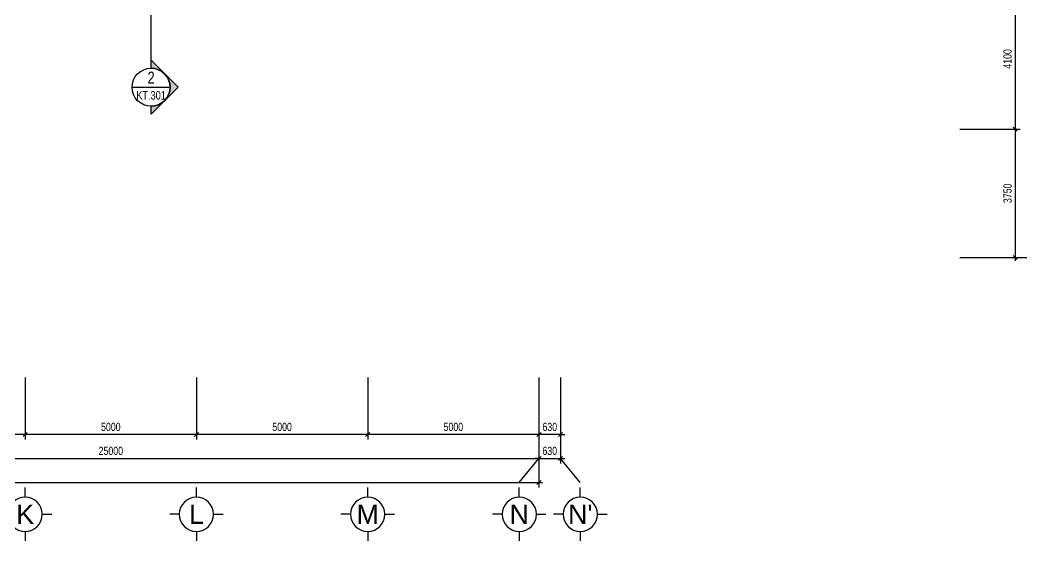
# Model space of a CAD drawing. Header units: millimetres. Extents: x -9574 to 115615, y -25569 to 161230.
# Drawn here: x 50510 to 79760, y -19276 to -4064 of the extents above; entities that cross this region are included whole.
import ezdxf
from ezdxf.enums import TextEntityAlignment as Align

# ---------------------------------------------------------------- set-up
doc = ezdxf.new("R2010")
doc.units = ezdxf.units.MM
for name, color, linetype in [('$1$KICHTHUOC', 2, 'Continuous'), ('DAUCAT$0$GHICHU', 6, 'Continuous'), ('luoi  H3$0$DIM100', 9, 'Continuous'), ('luoi  H3$0$GHICHU', 40, 'Continuous'), ('luoi  H3$0$KH TRUC100', 7, 'Continuous')]:
    doc.layers.add(name, color=color, linetype=linetype)
doc.styles.add('DAUCAT$0$Tahoma', font='tahoma_1.ttf')
doc.styles.add('DAUCAT$0$VSIMPLEX.SHX', font='VSIMPLEX.SHX', dxfattribs={"width": 0.8})
doc.styles.add('luoi  H3$0$VHELVEN', font='vhelven_0.ttf')
doc.styles.add('luoi  H3$0$VSIMPLEX.SHX', font='VSIMPLEX.SHX', dxfattribs={"width": 0.8})
doc.dimstyles.new('luoi  H3$0$100', dxfattribs={"dimscale": 0, "dimtxt": 240, "dimasz": 120, "dimexe": 150, "dimexo": 300, "dimgap": 100, "dimtad": 1, "dimdec": 0, "dimzin": 0, "dimdsep": 46, "dimtxsty": 'luoi  H3$0$VSIMPLEX.SHX', "dimblk1": 'luoi  H3$0$_OBLIQUE', "dimblk2": 'luoi  H3$0$_OBLIQUE', "dimsah": 1, "dimcen": 0, "dimdle": 100, "dimclrd": 2, "dimclre": 2, "dimclrt": 4, "dimadec": 0, "dimazin": 0, "dimtfac": 1, "dimtdec": 0, "dimtix": 1, "dimtmove": 2, "dimatfit": 3, "dimfxl": 0, "dimtolj": 1, "dimtzin": 0, "dimlwd": -1, "dimlwe": -1, "dimarcsym": 0})

# ---------------------------------------------------------------- blocks, each defined once
blk = doc.blocks.new('luoi  H3$0$_OBLIQUE')
at = {"color": 0, "linetype": 'ByBlock'}
blk.add_line((-0.5, -0.5), (0.5, 0.5), dxfattribs=at)
blk = doc.blocks.new('*D56')
at = {"layer": 'DEFPOINTS', "color": 0, "ltscale": 2}
for p in [(65660, -14207), (66290, -14207), (65660, -16166)]:
    blk.add_point(p, dxfattribs=at)
at = {"layer": 'luoi  H3$0$DIM100', "color": 2, "ltscale": 2}
for p, q in [((65660, -14507), (65660, -16316)), ((66290, -14507), (66290, -16316)), ((65660, -16166), (65540, -16166)), ((66290, -16166), (65660, -16166)), ((66290, -16166), (66410, -16166))]:
    blk.add_line(p, q, dxfattribs=at)
at = {"layer": 'luoi  H3$0$DIM100', "color": 2, "ltscale": 2, "xscale": 120, "yscale": 120, "zscale": 120}
blk.add_blockref('luoi  H3$0$_OBLIQUE', (65660, -16166), dxfattribs=at)
at = {"layer": 'luoi  H3$0$DIM100', "color": 2, "ltscale": 2, "xscale": 120, "yscale": 120, "zscale": 120, "rotation": 180}
blk.add_blockref('luoi  H3$0$_OBLIQUE', (66290, -16166), dxfattribs=at)
at = {"layer": 'luoi  H3$0$DIM100', "color": 4, "ltscale": 2, "insert": (65975, -15946), "char_height": 240, "attachment_point": 5, "style": 'luoi  H3$0$VSIMPLEX.SHX'}
blk.add_mtext('\\A1;630', dxfattribs=at)
blk = doc.blocks.new('*D57')
at = {"layer": 'DEFPOINTS', "color": 0, "ltscale": 2}
for p in [(60660, -14207), (65660, -14207), (60660, -16166)]:
    blk.add_point(p, dxfattribs=at)
at = {"layer": 'luoi  H3$0$DIM100', "color": 2, "ltscale": 2}
for p, q in [((60660, -14507), (60660, -16316)), ((65660, -14507), (65660, -16316)), ((65760, -16166), (60560, -16166))]:
    blk.add_line(p, q, dxfattribs=at)
at = {"layer": 'luoi  H3$0$DIM100', "color": 2, "ltscale": 2, "xscale": 120, "yscale": 120, "zscale": 120, "rotation": 180}
blk.add_blockref('luoi  H3$0$_OBLIQUE', (60660, -16166), dxfattribs=at)
at = {"layer": 'luoi  H3$0$DIM100', "color": 2, "ltscale": 2, "xscale": 120, "yscale": 120, "zscale": 120}
blk.add_blockref('luoi  H3$0$_OBLIQUE', (65660, -16166), dxfattribs=at)
at = {"layer": 'luoi  H3$0$DIM100', "color": 4, "ltscale": 2, "insert": (63160, -15946), "char_height": 240, "attachment_point": 5, "style": 'luoi  H3$0$VSIMPLEX.SHX'}
blk.add_mtext('\\A1;5000', dxfattribs=at)
blk = doc.blocks.new('*D58')
at = {"layer": 'DEFPOINTS', "color": 0, "ltscale": 2}
for p in [(55660, -14207), (60660, -14207), (55660, -16166)]:
    blk.add_point(p, dxfattribs=at)
at = {"layer": 'luoi  H3$0$DIM100', "color": 2, "ltscale": 2}
for p, q in [((55660, -14507), (55660, -16316)), ((60660, -14507), (60660, -16316)), ((60760, -16166), (55560, -16166))]:
    blk.add_line(p, q, dxfattribs=at)
at = {"layer": 'luoi  H3$0$DIM100', "color": 2, "ltscale": 2, "xscale": 120, "yscale": 120, "zscale": 120, "rotation": 180}
blk.add_blockref('luoi  H3$0$_OBLIQUE', (55660, -16166), dxfattribs=at)
at = {"layer": 'luoi  H3$0$DIM100', "color": 2, "ltscale": 2, "xscale": 120, "yscale": 120, "zscale": 120}
blk.add_blockref('luoi  H3$0$_OBLIQUE', (60660, -16166), dxfattribs=at)
at = {"layer": 'luoi  H3$0$DIM100', "color": 4, "ltscale": 2, "insert": (58160, -15946), "char_height": 240, "attachment_point": 5, "style": 'luoi  H3$0$VSIMPLEX.SHX'}
blk.add_mtext('\\A1;5000', dxfattribs=at)
blk = doc.blocks.new('*D59')
at = {"layer": 'DEFPOINTS', "color": 0, "ltscale": 2}
for p in [(50660, -14207), (55660, -14207), (50660, -16166)]:
    blk.add_point(p, dxfattribs=at)
at = {"layer": 'luoi  H3$0$DIM100', "color": 2, "ltscale": 2}
for p, q in [((50660, -14507), (50660, -16316)), ((55660, -14507), (55660, -16316)), ((55760, -16166), (50560, -16166))]:
    blk.add_line(p, q, dxfattribs=at)
at = {"layer": 'luoi  H3$0$DIM100', "color": 2, "ltscale": 2, "xscale": 120, "yscale": 120, "zscale": 120, "rotation": 180}
blk.add_blockref('luoi  H3$0$_OBLIQUE', (50660, -16166), dxfattribs=at)
at = {"layer": 'luoi  H3$0$DIM100', "color": 2, "ltscale": 2, "xscale": 120, "yscale": 120, "zscale": 120}
blk.add_blockref('luoi  H3$0$_OBLIQUE', (55660, -16166), dxfattribs=at)
at = {"layer": 'luoi  H3$0$DIM100', "color": 4, "ltscale": 2, "insert": (53160, -15946), "char_height": 240, "attachment_point": 5, "style": 'luoi  H3$0$VSIMPLEX.SHX'}
blk.add_mtext('\\A1;5000', dxfattribs=at)
blk = doc.blocks.new('*D60')
at = {"layer": 'DEFPOINTS', "color": 0, "ltscale": 2}
for p in [(45660, -14207), (50660, -14207), (45660, -16166)]:
    blk.add_point(p, dxfattribs=at)
at = {"layer": 'luoi  H3$0$DIM100', "color": 2, "ltscale": 2}
for p, q in [((45660, -14507), (45660, -16316)), ((50660, -14507), (50660, -16316)), ((50760, -16166), (45560, -16166))]:
    blk.add_line(p, q, dxfattribs=at)
at = {"layer": 'luoi  H3$0$DIM100', "color": 2, "ltscale": 2, "xscale": 120, "yscale": 120, "zscale": 120, "rotation": 180}
blk.add_blockref('luoi  H3$0$_OBLIQUE', (45660, -16166), dxfattribs=at)
at = {"layer": 'luoi  H3$0$DIM100', "color": 2, "ltscale": 2, "xscale": 120, "yscale": 120, "zscale": 120}
blk.add_blockref('luoi  H3$0$_OBLIQUE', (50660, -16166), dxfattribs=at)
at = {"layer": 'luoi  H3$0$DIM100', "color": 4, "ltscale": 2, "insert": (48160, -15946), "char_height": 240, "attachment_point": 5, "style": 'luoi  H3$0$VSIMPLEX.SHX'}
blk.add_mtext('\\A1;5000', dxfattribs=at)
blk = doc.blocks.new('*D75')
at = {"layer": 'DEFPOINTS', "color": 0, "ltscale": 2}
for p in [(40660, -14207), (65660, -14207), (65660, -16866)]:
    blk.add_point(p, dxfattribs=at)
at = {"layer": 'luoi  H3$0$DIM100', "color": 2, "ltscale": 2}
for p, q in [((40660, -14507), (40660, -17016)), ((65660, -14507), (65660, -17016)), ((40560, -16866), (65760, -16866))]:
    blk.add_line(p, q, dxfattribs=at)
at = {"layer": 'luoi  H3$0$DIM100', "color": 2, "ltscale": 2, "xscale": 120, "yscale": 120, "zscale": 120, "rotation": 180}
blk.add_blockref('luoi  H3$0$_OBLIQUE', (40660, -16866), dxfattribs=at)
at = {"layer": 'luoi  H3$0$DIM100', "color": 2, "ltscale": 2, "xscale": 120, "yscale": 120, "zscale": 120}
blk.add_blockref('luoi  H3$0$_OBLIQUE', (65660, -16866), dxfattribs=at)
at = {"layer": 'luoi  H3$0$DIM100', "color": 4, "ltscale": 2, "insert": (53160, -16646), "char_height": 240, "attachment_point": 5, "style": 'luoi  H3$0$VSIMPLEX.SHX'}
blk.add_mtext('\\A1;25000', dxfattribs=at)
blk = doc.blocks.new('*D76')
at = {"layer": 'DEFPOINTS', "color": 0, "ltscale": 2}
for p in [(65660, -14207), (66290, -14207), (66290, -16866)]:
    blk.add_point(p, dxfattribs=at)
at = {"layer": 'luoi  H3$0$DIM100', "color": 2, "ltscale": 2}
for p, q in [((65660, -14507), (65660, -17016)), ((66290, -14507), (66290, -17016)), ((65660, -16866), (65540, -16866)), ((65660, -16866), (66290, -16866)), ((66290, -16866), (66410, -16866))]:
    blk.add_line(p, q, dxfattribs=at)
at = {"layer": 'luoi  H3$0$DIM100', "color": 2, "ltscale": 2, "xscale": 120, "yscale": 120, "zscale": 120}
blk.add_blockref('luoi  H3$0$_OBLIQUE', (65660, -16866), dxfattribs=at)
at = {"layer": 'luoi  H3$0$DIM100', "color": 2, "ltscale": 2, "xscale": 120, "yscale": 120, "zscale": 120, "rotation": 180}
blk.add_blockref('luoi  H3$0$_OBLIQUE', (66290, -16866), dxfattribs=at)
at = {"layer": 'luoi  H3$0$DIM100', "color": 4, "ltscale": 2, "insert": (65975, -16646), "char_height": 240, "attachment_point": 5, "style": 'luoi  H3$0$VSIMPLEX.SHX'}
blk.add_mtext('\\A1;630', dxfattribs=at)
blk = doc.blocks.new('*D77')
at = {"layer": 'DEFPOINTS', "color": 0, "ltscale": 2}
for p in [(0, -14207), (65660, -14207), (65660, -17566)]:
    blk.add_point(p, dxfattribs=at)
at = {"layer": 'luoi  H3$0$DIM100', "color": 2, "ltscale": 2}
for p, q in [((0, -14507), (0, -17716)), ((65660, -14507), (65660, -17716)), ((-100, -17566), (65760, -17566))]:
    blk.add_line(p, q, dxfattribs=at)
at = {"layer": 'luoi  H3$0$DIM100', "color": 2, "ltscale": 2, "xscale": 120, "yscale": 120, "zscale": 120, "rotation": 180}
blk.add_blockref('luoi  H3$0$_OBLIQUE', (0, -17566), dxfattribs=at)
at = {"layer": 'luoi  H3$0$DIM100', "color": 2, "ltscale": 2, "xscale": 120, "yscale": 120, "zscale": 120}
blk.add_blockref('luoi  H3$0$_OBLIQUE', (65660, -17566), dxfattribs=at)
at = {"layer": 'luoi  H3$0$DIM100', "color": 4, "ltscale": 2, "insert": (32830, -17346), "char_height": 240, "attachment_point": 5, "style": 'luoi  H3$0$VSIMPLEX.SHX'}
blk.add_mtext('\\A1;65660', dxfattribs=at)
blk = doc.blocks.new('luoi  H3$0$TRUCCOT')
for p, q in [((0, -140), (0, 0)), ((-250, -390), (-390, -390)), ((250, -390), (390, -390)), ((0, -640), (0, -780))]:
    blk.add_line(p, q)
blk.add_circle((0, -390), 250)
at = {"layer": 'luoi  H3$0$GHICHU', "style": 'luoi  H3$0$VHELVEN'}
blk.add_attdef('TRUC', text='', height=280, dxfattribs=at).set_placement((0, -390), align=Align.MIDDLE_CENTER)
blk = doc.blocks.new('*D95')
at = {"layer": 'DEFPOINTS', "color": 0, "ltscale": 2}
for p in [(77645, -3150), (77645, -7250), (79560, -7250)]:
    blk.add_point(p, dxfattribs=at)
at = {"layer": 'luoi  H3$0$DIM100', "color": 2, "ltscale": 2}
for p, q in [((77945, -3150), (79710, -3150)), ((79560, -3050), (79560, -7350)), ((77945, -7250), (79710, -7250))]:
    blk.add_line(p, q, dxfattribs=at)
at = {"layer": 'luoi  H3$0$DIM100', "color": 2, "ltscale": 2, "xscale": 120, "yscale": 120, "zscale": 120}
for p, rotation in [((79560, -3150), 90), ((79560, -7250), 270)]:
    blk.add_blockref('luoi  H3$0$_OBLIQUE', p, dxfattribs=dict(at, rotation=rotation))
at = {"layer": 'luoi  H3$0$DIM100', "color": 4, "ltscale": 2, "insert": (79340, -5200), "char_height": 240, "attachment_point": 5, "rotation": 90, "style": 'luoi  H3$0$VSIMPLEX.SHX'}
blk.add_mtext('\\A1;4100', dxfattribs=at)
blk = doc.blocks.new('*D97')
at = {"layer": 'DEFPOINTS', "color": 0, "ltscale": 2}
for p in [(77645, -7250), (77645, -11000), (79560, -11000)]:
    blk.add_point(p, dxfattribs=at)
at = {"layer": 'luoi  H3$0$DIM100', "color": 2, "ltscale": 2}
for p, q in [((77945, -7250), (79710, -7250)), ((79560, -7150), (79560, -11100)), ((77945, -11000), (79710, -11000))]:
    blk.add_line(p, q, dxfattribs=at)
at = {"layer": 'luoi  H3$0$DIM100', "color": 2, "ltscale": 2, "xscale": 120, "yscale": 120, "zscale": 120}
for p, rotation in [((79560, -7250), 90), ((79560, -11000), 270)]:
    blk.add_blockref('luoi  H3$0$_OBLIQUE', p, dxfattribs=dict(at, rotation=rotation))
at = {"layer": 'luoi  H3$0$DIM100', "color": 4, "ltscale": 2, "insert": (79340, -9125), "char_height": 240, "attachment_point": 5, "rotation": 90, "style": 'luoi  H3$0$VSIMPLEX.SHX'}
blk.add_mtext('\\A1;3750', dxfattribs=at)
blk = doc.blocks.new('*D98')
at = {"layer": 'DEFPOINTS', "color": 0, "ltscale": 2}
for p in [(78345, 0), (80260, 0), (78345, -11000)]:
    blk.add_point(p, dxfattribs=at)
at = {"layer": 'luoi  H3$0$DIM100', "color": 2, "ltscale": 2}
for p, q in [((78645, 0), (80410, 0)), ((80260, -11100), (80260, 100)), ((78645, -11000), (80410, -11000))]:
    blk.add_line(p, q, dxfattribs=at)
at = {"layer": 'luoi  H3$0$DIM100', "color": 2, "ltscale": 2, "xscale": 120, "yscale": 120, "zscale": 120}
for p, rotation in [((80260, 0), 90), ((80260, -11000), 270)]:
    blk.add_blockref('luoi  H3$0$_OBLIQUE', p, dxfattribs=dict(at, rotation=rotation))
at = {"layer": 'luoi  H3$0$DIM100', "color": 4, "ltscale": 2, "insert": (80040, -5500), "char_height": 240, "attachment_point": 5, "rotation": 90, "style": 'luoi  H3$0$VSIMPLEX.SHX'}
blk.add_mtext('\\A1;11000', dxfattribs=at)
blk = doc.blocks.new('*U228')
h = blk.add_hatch(color=256)
edge = h.paths.add_edge_path()
edge.add_line((0, 474.29), (0, 477.57))
edge.add_line((0, 477.57), (11.23, 466.35))
edge.add_line((11.23, 466.35), (0, 455.12))
edge.add_line((0, 455.12), (0, 458.41))
edge.add_arc((0, 466.35), 7.94, 270, 450)
h = blk.add_hatch(color=256)
edge = h.paths.add_edge_path()
edge.add_line((0, 7.94), (0, 11.23))
edge.add_line((0, 11.23), (11.23, 0))
edge.add_line((11.23, 0), (0, -11.23))
edge.add_line((0, -11.23), (0, -7.94))
edge.add_arc((0, 0), 7.94, 270, 450)
for p, q in [((-7.94, 466.35), (7.94, 466.35)), ((0, 7.94), (0, 458.41)), ((-7.94, 0), (7.94, 0))]:
    blk.add_line(p, q)
for points in [[(0, 474.29), (0, 477.57), (11.23, 466.35), (0, 455.12), (0, 458.41, 1)], [(0, 7.94), (0, 11.23), (11.23, 0), (0, -11.23), (0, -7.94, 1)]]:
    blk.add_lwpolyline(points, format="xyb", close=True)
for centre in [(0, 466.35), (0, 0)]:
    blk.add_circle(centre, 7.94)
at = {"style": 'DAUCAT$0$Tahoma', "flags": 8}
for tag, p in [('VIEWNUMBER-b', (0, 466.35)), ('VIEWNUMBER', (0, 0))]:
    blk.add_attdef(tag, text='', height=2.5, dxfattribs=at).set_placement(p, align=Align.BOTTOM_CENTER)
for tag, p in [('SHEETNUMBER-b', (0, 464.76)), ('SHEETNUMBER', (0, -1.59))]:
    blk.add_attdef(tag, text='', height=2.5, dxfattribs=at).set_placement(p, align=Align.TOP_CENTER)
blk = doc.blocks.new('DAUCAT')
at = {"layer": 'DAUCAT$0$GHICHU', "color": 6}
ref = blk.add_blockref('*U228', (54336, -6026), dxfattribs=dict(at, xscale=70, yscale=70, zscale=70))
ref.add_attrib('VIEWNUMBER', '2', dxfattribs={"layer": '0', "height": 350, "style": 'DAUCAT$0$VSIMPLEX.SHX', "width": 0.8}).set_placement((54336, -6026), align=Align.BOTTOM_CENTER)
ref.add_attrib('SHEETNUMBER', 'KT.301', dxfattribs={"layer": '0', "height": 250, "style": 'DAUCAT$0$VSIMPLEX.SHX', "width": 0.8}).set_placement((54336, -6137), align=Align.TOP_CENTER)
ref.add_attrib('VIEWNUMBER-b', '2', dxfattribs={"layer": '0', "height": 350, "style": 'DAUCAT$0$VSIMPLEX.SHX', "width": 0.8}).set_placement((54336, 26619), align=Align.BOTTOM_CENTER)
ref.add_attrib('SHEETNUMBER-b', 'KT.301', dxfattribs={"layer": '0', "height": 250, "style": 'DAUCAT$0$VSIMPLEX.SHX', "width": 0.8}).set_placement((54336, 26508), align=Align.TOP_CENTER)
blk = doc.blocks.new('luoi  H3')
at = {"layer": 'luoi  H3$0$KH TRUC100', "ltscale": 2}
for points in [[(65084, -17566), (65084, -17565.8), (65660, -16866)], [(66866, -17566), (66866, -17565.8), (66290, -16866)]]:
    blk.add_lwpolyline(points, dxfattribs=at)
at = {"layer": 'luoi  H3$0$KH TRUC100'}
ref = blk.add_blockref('luoi  H3$0$TRUCCOT', (50660, -19275.8), dxfattribs=dict(at, xscale=-2, yscale=2, zscale=2, rotation=180))
ref.add_attrib('TRUC', 'K', dxfattribs={"height": 560, "style": 'luoi  H3$0$VHELVEN'}).set_placement((50660, -18495.8), align=Align.MIDDLE_CENTER)
ref = blk.add_blockref('luoi  H3$0$TRUCCOT', (55660, -19275.8), dxfattribs=dict(at, xscale=-2, yscale=2, zscale=2, rotation=180))
ref.add_attrib('TRUC', 'L', dxfattribs={"height": 560, "style": 'luoi  H3$0$VHELVEN'}).set_placement((55660, -18495.8), align=Align.MIDDLE_CENTER)
ref = blk.add_blockref('luoi  H3$0$TRUCCOT', (60660, -19275.8), dxfattribs=dict(at, xscale=-2, yscale=2, zscale=2, rotation=180))
ref.add_attrib('TRUC', 'M', dxfattribs={"height": 560, "style": 'luoi  H3$0$VHELVEN'}).set_placement((60660, -18495.8), align=Align.MIDDLE_CENTER)
ref = blk.add_blockref('luoi  H3$0$TRUCCOT', (65084, -19275.8), dxfattribs=dict(at, xscale=-2, yscale=2, zscale=2, rotation=180))
ref.add_attrib('TRUC', 'N', dxfattribs={"height": 560, "style": 'luoi  H3$0$VHELVEN'}).set_placement((65084, -18495.8), align=Align.MIDDLE_CENTER)
ref = blk.add_blockref('luoi  H3$0$TRUCCOT', (66866, -19275.8), dxfattribs=dict(at, xscale=-2, yscale=2, zscale=2, rotation=180))
ref.add_attrib('TRUC', "N'", dxfattribs={"height": 560, "style": 'luoi  H3$0$VHELVEN'}).set_placement((66866, -18495.8), align=Align.MIDDLE_CENTER)
at = {"layer": 'luoi  H3$0$DIM100', "ltscale": 2}
for base, p1, p2, angle, picture, middle in [((80260, 0), (78344.7, -11000), (78344.7, 0), 90, '*D98', (80040, -5500)), ((79560, -7250), (77644.7, -3150), (77644.7, -7250), 270, '*D95', (79340, -5200)), ((79560, -11000), (77644.7, -7250), (77644.7, -11000), 270, '*D97', (79340, -9125))]:
    dim = blk.add_linear_dim(base=base, p1=p1, p2=p2, angle=angle, dimstyle='luoi  H3$0$100', override={"dimscale": 1}, dxfattribs=at)
    dim.commit()
    dim.dimension.update_dxf_attribs({"geometry": picture, "text_midpoint": middle})
for base, p1, p2, picture, middle in [((65660, -17565.8), (0, -14206.8), (65660, -14206.8), '*D77', (32830, -17345.8)), ((65660, -16866), (40660, -14206.8), (65660, -14206.8), '*D75', (53160, -16646)), ((45660, -16166), (50660, -14206.8), (45660, -14206.8), '*D60', (48160, -15946)), ((50660, -16166), (55660, -14206.8), (50660, -14206.8), '*D59', (53160, -15946)), ((55660, -16166), (60660, -14206.8), (55660, -14206.8), '*D58', (58160, -15946)), ((60660, -16166), (65660, -14206.8), (60660, -14206.8), '*D57', (63160, -15946)), ((65660, -16166), (66290, -14206.8), (65660, -14206.8), '*D56', (65975, -15946)), ((66290, -16866), (65660, -14206.8), (66290, -14206.8), '*D76', (65975, -16646))]:
    dim = blk.add_linear_dim(base=base, p1=p1, p2=p2, dimstyle='luoi  H3$0$100', override={"dimscale": 1}, dxfattribs=at)
    dim.commit()
    dim.dimension.update_dxf_attribs({"geometry": picture, "text_midpoint": middle})

msp = doc.modelspace()

# ---------------------------------------------------------------- block references
at = {"layer": '$1$KICHTHUOC', "ltscale": 2}
msp.add_blockref('DAUCAT', (0, 0), dxfattribs=at)
msp.add_blockref('luoi  H3', (0, 0))

doc.saveas('drawing.dxf')
